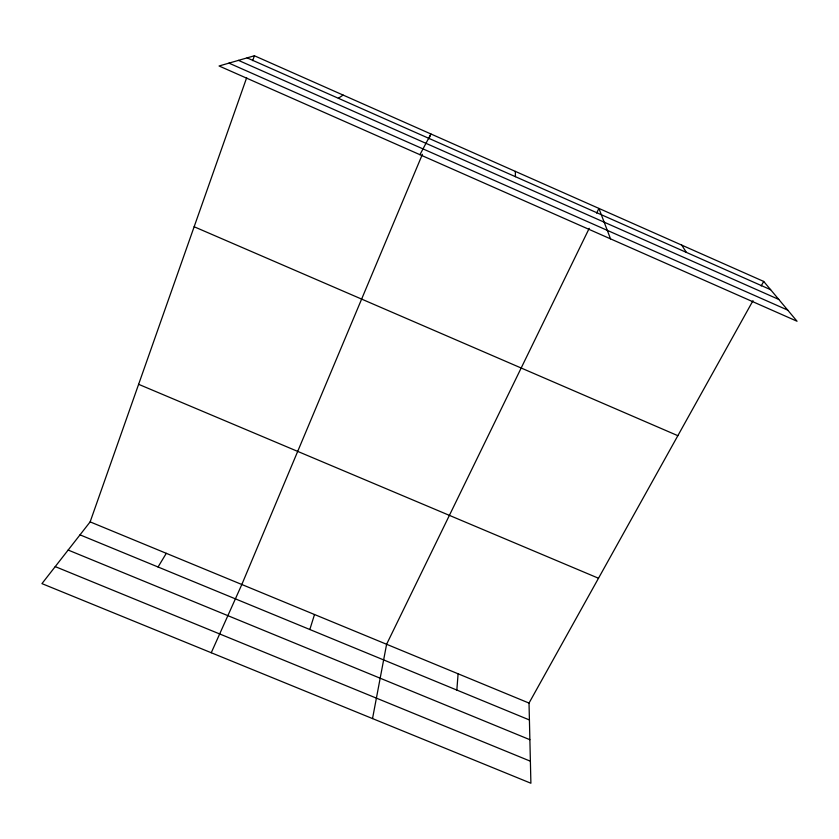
<?xml version="1.0" encoding="UTF-8"?>
<svg xmlns="http://www.w3.org/2000/svg" width="839" height="839" viewBox="0 0 839 839"><rect width="100%" height="100%" fill="white"/><g stroke="black" fill="none" stroke-linecap="round" stroke-linejoin="round"><path stroke-width="1.26" d="M456.836 690.057L458.104 673.79M372.526 718.583L386.601 644.279L589.219 228.334M309.832 629.512L314.51 614.515M752.992 300.677L529.021 703.072L530.898 783.238L41.95 583.619L90.14 521.879L246.666 77.733M252.686 60.639L254.406 55.762L763.7 281.432L797.05 321.243L219.084 65.987L254.406 55.762M422.405 154.303L241.821 584.51L211.25 652.742M428.928 138.76L430.931 133.978L419.93 154.691M596.634 213.106L598.92 208.418L610.54 238.874M761.183 285.963L763.7 281.432M158.047 566.996L166.3 553.331M338.348 98.278L343.12 95.069M55.227 566.608L530.374 761.193M68.148 550.048L529.881 739.704M90.14 521.879L529.021 703.072M80.009 534.852L529.419 719.956M138.624 384.314L598.501 578.249M194.145 226.75L677.849 435.682M247.106 57.87L770.611 289.686M238.475 60.377L778.781 299.429M228.963 63.124L787.748 310.136M681.708 245.103L686.386 252.392M515.335 171.376L515.419 176.683"/></g></svg>
